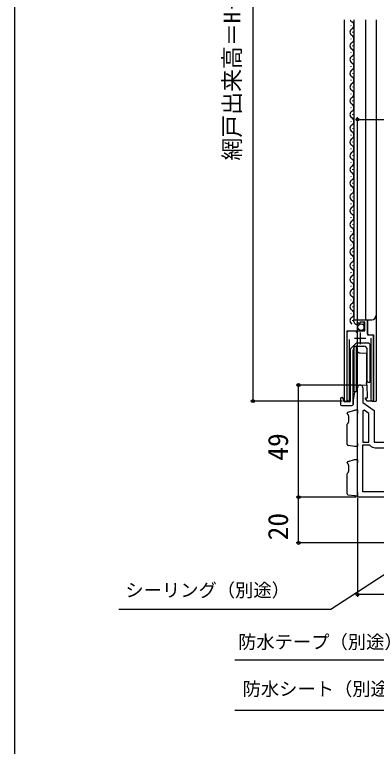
# Model space of a CAD drawing. Units: millimetres, scale not verified. Extents: x -525 to 525, y -783 to 779.
# Drawn here: x -525 to -366.7, y -121.7 to 198 of the extents above; entities that cross this region are included whole.
import ezdxf
from ezdxf.enums import TextEntityAlignment as Align

# ---------------------------------------------------------------- set-up
doc = ezdxf.new("R2010")
doc.units = ezdxf.units.MM
doc.header["$LTSCALE"] = 4
for name, color, linetype in [('0-2_YKK_11', 7, 'Continuous'), ('0-4_YKK_12', 2, 'Continuous'), ('0-5_YKK_13', 4, 'Continuous'), ('0-7_YKK_D', 6, 'Continuous'), ('0-8_YKK_ZWAK', 7, 'Continuous')]:
    doc.layers.add(name, color=color, linetype=linetype)
doc.styles.add('ＭＳ ゴシック', font='')
doc.styles.get('ＭＳ ゴシック').set_extended_font_data('MS Gothic')

msp = doc.modelspace()

# ---------------------------------------------------------------- linework, layer by layer
at = {"layer": '0-2_YKK_11'}
for p, q in [((-373.8, 59.1), (-373.8, 54.1)), ((-376.3, 56.6), (-371.3, 56.6))]:
    msp.add_line(p, q, dxfattribs=at)
for points in [[(-376.55, 63.895), (-376.55, 64.7), (-370.65, 64.7), (-370.65, 58.097), (-368.05, 58.097), (-368.05, 29.75)], [(-379.55, 29.75), (-379.55, 59.8), (-375.919, 59.8), (-375.379, 59.347), (-375.05, 59.5), (-374.75, 59.8), (-371.75, 59.8), (-371.75, 63.6), (-373.95, 63.6), (-373.95, 62.966), (-374.197, 62.864), (-374.774, 63.441), (-375.242, 63.171), (-375.157, 62.852), (-375.368, 62.601)], [(-378.6, 56.1), (-378.6, 30.232), (-378.547, 30.062)], [(-369.053, 30.062), (-369, 30.232), (-369, 56.6)], [(-372.6, 35), (-372.6, 28.5), (-367.7, 25.069), (-367.7, 11.2), (-345.3, 11.2), (-345.3, 37.2), (-344.2, 37.2)], [(-297.5, -12.8), (-356.8, -12.8), (-356.8, -16.3), (-354.3, -16.3), (-354.3, -18.4), (-358.9, -18.4), (-358.9, -12.8), (-375, -12.8), (-375, 35)], [(-345.3, -10.4), (-372.6, -10.4), (-372.6, 10), (-369.792, 10), (-369.411, 9.824)], [(-367.2, 8.8), (-345.3, 8.8), (-345.3, -10.4)]]:
    msp.add_lwpolyline(points, dxfattribs=at)
msp.add_lwpolyline([(-372.6, 24.913), (-372.6, 11.2), (-370.1, 11.2), (-370.1, 23.82), (-372.062, 25.193)], close=True, dxfattribs=at)
for centre, radius, start, end in [((-375.25, 63.895), 1.3, 179.99998, 264.7841), ((-373.8, 35), 1.2, 359.99999, 180.00001), ((-379, 29.75), 0.55, 180, 34.56043), ((-368.6, 29.75), 0.55, 145.4393, 359.99996), ((-367.2, 11.7), 2.9, 220.32022, 270.00001)]:
    msp.add_arc(centre, radius, start, end, dxfattribs=at)
at = {"layer": '0-4_YKK_12'}
for p, q in [((-380.75, 195.7), (-380.75, 29.2)), ((-376.55, 195.7), (-376.55, 64.7)), ((-371.55, 195.7), (-371.55, 64.7)), ((-366.75, 195.7), (-366.75, 29.2)), ((-377.792, 193.266), (-377.792, 193.466)), ((-377.032, 190.266), (-377.032, 190.466)), ((-377.792, 187.266), (-377.792, 187.466)), ((-377.032, 184.266), (-377.032, 184.466)), ((-377.792, 181.266), (-377.792, 181.466)), ((-377.032, 178.266), (-377.032, 178.466)), ((-377.792, 175.266), (-377.792, 175.466)), ((-377.792, 169.266), (-377.792, 169.466)), ((-377.032, 172.266), (-377.032, 172.466)), ((-377.032, 166.266), (-377.032, 166.466)), ((-377.792, 163.266), (-377.792, 163.466)), ((-377.032, 160.266), (-377.032, 160.466)), ((-377.792, 157.266), (-377.792, 157.466)), ((-377.032, 154.266), (-377.032, 154.466)), ((-377.792, 151.266), (-377.792, 151.466)), ((-377.032, 148.266), (-377.032, 148.466)), ((-377.792, 145.266), (-377.792, 145.466)), ((-377.032, 142.266), (-377.032, 142.466)), ((-377.792, 139.266), (-377.792, 139.466)), ((-377.032, 136.266), (-377.032, 136.466)), ((-377.792, 133.266), (-377.792, 133.466)), ((-377.032, 130.266), (-377.032, 130.466)), ((-377.792, 127.266), (-377.792, 127.466)), ((-377.032, 124.266), (-377.032, 124.466)), ((-377.792, 121.266), (-377.792, 121.466)), ((-377.032, 118.266), (-377.032, 118.466)), ((-377.792, 115.266), (-377.792, 115.466)), ((-377.032, 112.266), (-377.032, 112.466)), ((-377.792, 109.266), (-377.792, 109.466)), ((-377.032, 106.266), (-377.032, 106.466)), ((-377.792, 103.266), (-377.792, 103.466)), ((-377.032, 100.266), (-377.032, 100.466)), ((-377.792, 97.266), (-377.792, 97.466)), ((-377.032, 94.266), (-377.032, 94.466)), ((-377.792, 91.266), (-377.792, 91.466)), ((-377.032, 88.266), (-377.032, 88.466)), ((-377.792, 85.266), (-377.792, 85.466)), ((-377.032, 82.266), (-377.032, 82.466)), ((-377.792, 79.266), (-377.792, 79.466)), ((-377.032, 76.266), (-377.032, 76.466)), ((-377.792, 73.266), (-377.792, 73.466)), ((-377.032, 70.266), (-377.032, 70.466)), ((-377.792, 67.266), (-377.792, 67.466)), ((-377.032, 64.266), (-377.032, 64.466)), ((-376.55, 64.7), (-368.75, 64.7)), ((-370.55, 58.6), (-370.55, 64.7)), ((-372.05, 60.3), (-372.05, 63.6)), ((-379.55, 29.2), (-379.55, 59.3)), ((-379.05, 59.8), (-372.55, 59.8)), ((-372.05, 60.3), (-372.55, 59.8)), ((-370.55, 58.6), (-370.05, 58.1)), ((-370.05, 58.1), (-368.55, 58.1)), ((-368.05, 29.2), (-368.05, 57.6)), ((-380.75, 29.2), (-378.092, 29.2)), ((-368.6, 29.2), (-366.75, 29.2))]:
    msp.add_line(p, q, dxfattribs=at)
for centre, radius, start, end in [((-376.573, 196.366), 1.718, 202.78649, 240.79746), ((-376.573, 190.366), 1.718, 119.20254, 240.79746), ((-378.25, 193.366), 1.718, 299.20254, 60.79746), ((-378.25, 187.366), 1.718, 299.20254, 60.79746), ((-376.573, 184.366), 1.718, 119.20254, 240.79746), ((-378.25, 181.366), 1.718, 299.20254, 60.79746), ((-376.573, 178.366), 1.718, 119.20254, 240.79746), ((-378.25, 175.366), 1.718, 299.20254, 60.79746), ((-376.573, 172.366), 1.718, 119.20254, 240.79746), ((-378.25, 169.366), 1.718, 299.20254, 60.79746), ((-376.573, 166.366), 1.718, 119.20254, 240.79746), ((-378.25, 163.366), 1.718, 299.20254, 60.79746), ((-376.573, 160.366), 1.718, 119.20254, 240.79746), ((-378.25, 157.366), 1.718, 299.20254, 60.79746), ((-376.573, 154.366), 1.718, 119.20254, 240.79746), ((-378.25, 151.366), 1.718, 299.20254, 60.79746), ((-376.573, 148.366), 1.718, 119.20254, 240.79746), ((-376.573, 142.366), 1.718, 119.20254, 240.79746), ((-378.25, 145.366), 1.718, 299.20254, 60.79746), ((-378.25, 139.366), 1.718, 299.20254, 60.79746), ((-376.573, 136.366), 1.718, 119.20254, 240.79746), ((-378.25, 133.366), 1.718, 299.20254, 60.79746), ((-376.573, 130.366), 1.718, 119.20254, 240.79746), ((-378.25, 127.366), 1.718, 299.20254, 60.79746), ((-376.573, 124.366), 1.718, 119.20254, 240.79746), ((-378.25, 121.366), 1.718, 299.20254, 60.79746), ((-376.573, 118.366), 1.718, 119.20254, 240.79746), ((-378.25, 115.366), 1.718, 299.20254, 60.79746), ((-376.573, 112.366), 1.718, 119.20254, 240.79746), ((-378.25, 109.366), 1.718, 299.20254, 60.79746), ((-376.573, 106.366), 1.718, 119.20254, 240.79746), ((-378.25, 103.366), 1.718, 299.20254, 60.79746), ((-376.573, 100.366), 1.718, 119.20254, 240.79746), ((-378.25, 97.366), 1.718, 299.20254, 60.79746), ((-376.573, 94.366), 1.718, 119.20254, 240.79746), ((-378.25, 91.366), 1.718, 299.20254, 60.79746), ((-376.573, 88.366), 1.718, 119.20254, 240.79746), ((-378.25, 85.366), 1.718, 299.20254, 60.79746), ((-376.573, 82.366), 1.718, 119.20254, 240.79746), ((-378.25, 79.366), 1.718, 299.20254, 60.79746), ((-376.573, 76.366), 1.718, 119.20254, 240.79746), ((-378.25, 73.366), 1.718, 299.20254, 60.79746), ((-376.573, 70.366), 1.718, 119.20254, 240.79746), ((-378.25, 67.366), 1.718, 299.20254, 60.79746), ((-376.573, 64.366), 1.718, 119.20254, 240.79746), ((-368.75, 66.7), 2, 270, 0), ((-379.05, 59.3), 0.5, 90, 180), ((-368.55, 57.6), 0.5, 0, 90)]:
    msp.add_arc(centre, radius, start, end, dxfattribs=at)
at = {"layer": '0-5_YKK_13'}
for p, q in [((-378.05, 52), (-375.55, 54.5)), ((-370.05, 54.5), (-375.55, 54.5)), ((-370.05, 54.5), (-369.55, 54)), ((-378.05, 29.4), (-378.05, 52)), ((-376.5, 53.2), (-375.588, 53.2)), ((-376.5, 33.2), (-376.5, 53.2)), ((-375.588, 53.2), (-375.277, 51.439)), ((-375.588, 53.2), (-375.588, 33.2)), ((-375.4, 53.13), (-372.2, 53.13)), ((-370.7, 37.887), (-370.7, 51.63)), ((-369.55, 54), (-369.55, 37.387)), ((-373.8, 50.2), (-371.1, 50.176)), ((-371.1, 50.176), (-371.1, 36.224)), ((-376.7, 39.9), (-376.7, 46.5)), ((-370.9, 46.5), (-370.9, 39.9)), ((-373.8, 36.2), (-371.1, 36.224)), ((-370.9, 36.2), (-371.1, 37.334)), ((-370.2, 37.387), (-369.55, 37.387)), ((-376.27, 33.2), (-376.9, 29.626)), ((-382.4, 30.2), (-382.4, 27.7)), ((-381.6, 30.7), (-381.9, 30.7)), ((-378.55, 28.9), (-380.6, 28.9)), ((-376.9, 29.626), (-376.9, 27.7)), ((-368.6, 29.2), (-370.701, 29.2)), ((-381.9, 27.2), (-377.4, 27.2)), ((-379.5, 23.79), (-379.5, 23.921)), ((-379.135, 24.402), (-376.317, 25.193)), ((-378.914, 22.8), (-378.914, 20.018)), ((-376.317, 25.193), (-376.062, 25.265)), ((-379.137, 19.504), (-379.096, 19.515)), ((-379.5, 10.236), (-379.5, 19.023)), ((-376.319, 9.362), (-379.068, 9.74)), ((-375, 10.8), (-375, 9.3)), ((-376.029, 9.322), (-376.319, 9.362)), ((-375, 9.3), (-375.97, 9.317)), ((-379.135, 2.802), (-376.317, 3.593)), ((-376.317, 3.593), (-376.062, 3.665)), ((-379.5, 2.19), (-379.5, 2.321)), ((-378.914, 1.2), (-378.914, -1.582)), ((-379.5, -11.364), (-379.5, -2.577)), ((-379.137, -2.096), (-379.096, -2.085)), ((-376.319, -12.238), (-379.068, -11.86)), ((-376.029, -12.278), (-376.319, -12.238)), ((-375, -12.3), (-375.97, -12.283)), ((-375, -10.8), (-375, -12.3))]:
    msp.add_line(p, q, dxfattribs=at)
for points in [[(-376.9, 27.7), (-376.9, 29.626), (-376.9, 51.63)], [(-370.9, 36.2), (-370.715, 30.9), (-370.701, 30.5)], [(-375.277, 34.96), (-375.588, 33.2), (-376.5, 33.2)], [(-381.1, 29.4), (-381.1, 30.2), (-381.6, 30.7)], [(-370.701, 30.5), (-371.7, 30.5), (-371.7, 30.2), (-370.701, 29.2)], [(-375.935, 25.284), (-375, 25.3), (-375, 23.8)], [(-375.935, 3.684), (-375, 3.7), (-375, 2.2)]]:
    msp.add_lwpolyline(points, dxfattribs=at)
msp.add_circle((-373.399, 61.45), 1.45, dxfattribs=at)
for centre, radius, start, end in [((-375.4, 51.63), 1.5, 137.16657, 180), ((-375.4, 51.63), 1.5, 90, 96.64425), ((-373.8, 51.7), 1.5, 190, 270), ((-372.2, 51.63), 1.5, 0, 90), ((-376.5, 46.5), 0.2, 90, 180), ((-371.1, 46.5), 0.2, 0, 90), ((-376.5, 39.9), 0.2, 180, 270), ((-371.1, 39.9), 0.2, 270, 0), ((-373.8, 34.7), 1.5, 90, 170), ((-370.2, 37.887), 0.5, 180, 270), ((-381.9, 30.2), 0.5, 90, 180), ((-380.6, 29.4), 0.5, 180, 270), ((-378.55, 29.4), 0.5, 270, 0), ((-381.9, 27.7), 0.5, 180, 270), ((-377.4, 27.7), 0.5, 270, 0), ((-379, 23.921), 0.5, 105.68026, 180), ((-379, 23.79), 0.5, 180, 258.04071), ((-379.495, 22.867), 0.584, 353.42561, 47.95634), ((-375.927, 24.784), 0.5, 91, 105.68026), ((-379, 19.023), 0.5, 105.94474, 180), ((-379.563, 19.974), 0.65, 314.79991, 3.92106), ((-379, 10.236), 0.5, 180, 262.15041), ((-375.961, 9.817), 0.5, 262.15041, 269), ((-375.927, 3.184), 0.5, 91, 105.68026), ((-379, 2.321), 0.5, 105.68026, 180), ((-379, 2.19), 0.5, 180, 258.04071), ((-379.495, 1.267), 0.584, 353.42561, 47.95634), ((-379, -2.577), 0.5, 105.94474, 180), ((-379.563, -1.626), 0.65, 314.79991, 3.92106), ((-379, -11.364), 0.5, 180, 262.15041), ((-375.961, -11.783), 0.5, 262.15041, 269)]:
    msp.add_arc(centre, radius, start, end, dxfattribs=at)
at = {"layer": '0-7_YKK_D'}
for p, q in [((-420.749, 365.2), (-420.749, 29.2)), ((-375, 36), (-375, 153.2)), ((-375, 152.2), (-245, 152.2)), ((-374.803, 36.198), (-401.749, 36.198)), ((-400.749, -12.8), (-400.749, 36.198)), ((-381.749, 29.2), (-421.749, 29.2)), ((-375.5, -12.8), (-401.749, -12.8)), ((-375.5, -12.8), (-401.749, -12.8)), ((-400.749, -32.8), (-400.749, -12.8)), ((-375, -13.3), (-375, -56.3)), ((-298, -32.8), (-401.749, -32.8)), ((-295, -55.3), (-375, -55.3))]:
    msp.add_line(p, q, dxfattribs=at)
for points in [[(-325, -21.934), (-327.139, -23.323), (-386.61, -61.944), (-479.374, -61.944)], [(-296, -46.937), (-297.953, -48.576), (-340.15, -83.983), (-428.635, -83.983)], [(-294, -67.338), (-295.953, -68.977), (-340.15, -106.063), (-428.635, -106.063)]]:
    msp.add_lwpolyline(points, dxfattribs=at)
for centre in [(-375, 152.2), (-400.749, 36.198), (-420.749, 29.2), (-400.749, -12.8), (-400.749, -12.8), (-400.749, -32.8), (-375, -55.3)]:
    msp.add_circle(centre, 0.637, dxfattribs=at)
at = {"layer": '0-8_YKK_ZWAK'}
msp.add_line((-525, 747.2), (-525, -782.8), dxfattribs=at)

# ---------------------------------------------------------------- texts
at = {"layer": '0-7_YKK_D', "style": 'ＭＳ ゴシック'}
for s, height, p in [('網戸出来高＝H－64', 7.331, (-424.056, 134.245)), ('49', 8.798, (-402.749, 3.142)), ('20', 8.798, (-402.749, -31.664))]:
    msp.add_text(s, height=height, rotation=90, dxfattribs=at).set_placement(p, align=Align.BOTTOM_LEFT)
for s, p in [('シーリング（別途）', (-476.545, -58.123)), ('防水テープ（別途）', (-427.231, -80.735)), ('防水シート（別途）', (-425.266, -101.275))]:
    msp.add_text(s, height=5.865, dxfattribs=at).set_placement(p, align=Align.BOTTOM_LEFT)

doc.saveas('drawing.dxf')
